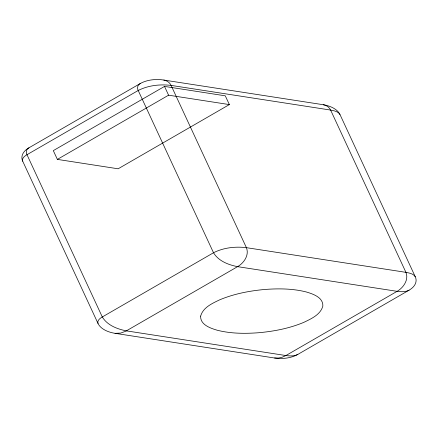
<?xml version="1.0" encoding="UTF-8"?>
<svg xmlns="http://www.w3.org/2000/svg" width="438" height="438" viewBox="0 0 438 438"><rect width="100%" height="100%" fill="white"/><g stroke="black" fill="none" stroke-linecap="round" stroke-linejoin="round"><path stroke-width="0.66" d="M115.057 333.329L120.669 333.099L125.701 331.238L237.593 266.654C243.939 263.063 249.457 255.064 246.402 247.662L171.094 85.399C169.741 82.377 166.643 80.444 163.423 79.995A24.079 13.901 0 0 0 140.165 83.592C137.614 84.802 136.848 88.109 138.205 90.485L213.514 252.753C218.48 261.07 228.488 264.897 237.593 266.654L397.107 291.33C401.071 291.878 405.402 292.119 409.048 290.197A24.079 13.901 0 0 0 415.279 276.767L339.97 114.504C338.048 111.356 333.942 110.732 330.613 110.075L171.094 85.399C160.001 84.074 148.236 85.372 138.205 90.485L26.986 154.696C24.78 155.988 21.572 158.271 22.721 161.233L98.03 323.496A24.079 13.901 0 0 0 115.057 333.329L274.577 358.005L278.721 358.032L282.39 357.156L285.894 355.541L397.107 291.33C403.458 287.739 408.972 279.74 405.922 272.343L330.613 110.075C329.256 107.058 326.157 105.12 322.943 104.671L163.834 80.055M140.165 83.592L28.952 147.803C26.4 149.013 25.628 152.314 26.986 154.696L102.295 316.964C107.266 325.281 117.274 329.102 126.374 330.865L285.894 355.541C289.852 356.089 294.188 356.329 297.835 354.408L409.048 290.197M164.518 86.417L53.305 150.623L57.373 159.394L118.14 168.794L229.359 104.589L225.285 95.818L164.518 86.417L168.586 95.188L229.359 104.589M57.373 159.394L168.586 95.188M415.279 276.767C413.357 273.624 409.251 273 405.922 272.343L246.402 247.662C235.31 246.342 223.544 247.634 213.514 252.753L102.295 316.964C100.088 318.251 96.88 320.539 98.03 323.496M297.835 354.408A24.079 13.901 0 0 1 274.577 358.005M323.348 104.737A24.079 13.901 0 0 1 339.97 114.504M22.721 161.233A24.079 13.901 0 0 1 28.952 147.803M200.637 316.121C200.204 324.815 210.437 328.221 217.215 330.225C230.673 333.657 244.738 333.756 258.508 332.743C273.936 331.369 289.37 328.396 303.715 322.406C311.155 318.826 320.485 314.774 322.85 306.069C323.277 297.38 313.05 293.975 306.272 291.965C292.814 288.538 278.749 288.434 264.979 289.452C249.55 290.827 234.111 293.799 219.772 299.789C212.331 303.364 203.002 307.421 200.637 316.121"/></g></svg>
